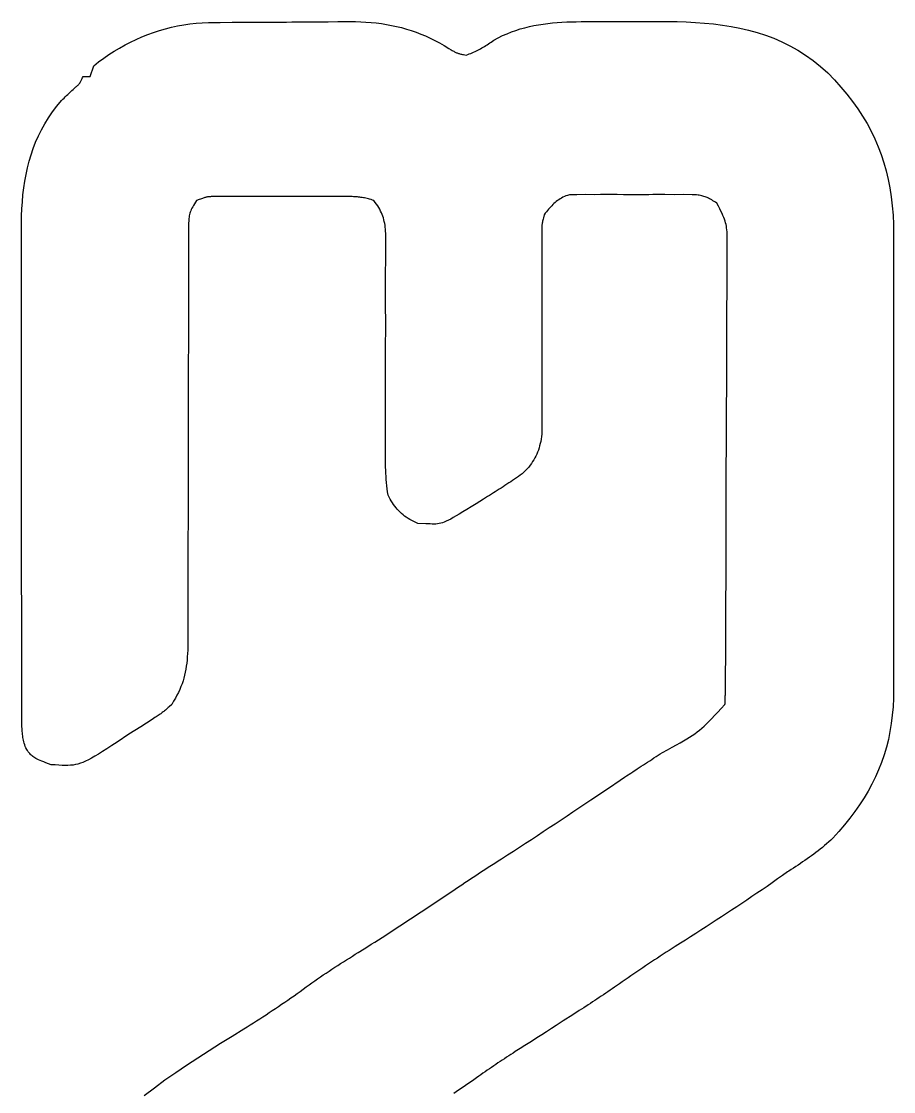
# Model space of a CAD drawing. Header units: metres. Extents: x -185 to 1201, y -340 to 309.
# Drawn here: x 858.38 to 873.13, y 68.03 to 86.13 of the extents above; entities that cross this region are included whole.
import ezdxf

# ---------------------------------------------------------------- set-up
doc = ezdxf.new("R2010")
doc.units = ezdxf.units.M

msp = doc.modelspace()

# ---------------------------------------------------------------- linework, layer by layer
for p, q in [((860.611, 85.9443), (860.711, 85.9773)), ((860.711, 85.9773), (860.812, 86.0068)), ((860.812, 86.0068), (860.914, 86.0329)), ((860.914, 86.0329), (861.017, 86.0553)), ((861.017, 86.0553), (861.121, 86.0741)), ((861.121, 86.0741), (861.225, 86.0891)), ((861.225, 86.0891), (861.33, 86.1002)), ((861.33, 86.1002), (861.436, 86.1074)), ((861.436, 86.1074), (861.543, 86.1106)), ((861.543, 86.1106), (861.735, 86.1129)), ((861.735, 86.1129), (861.942, 86.1143)), ((861.942, 86.1143), (862.157, 86.1158)), ((862.157, 86.1158), (862.405, 86.117)), ((862.405, 86.117), (862.585, 86.1176)), ((862.585, 86.1176), (862.654, 86.1179)), ((862.654, 86.1179), (862.768, 86.1186)), ((862.768, 86.1186), (862.86, 86.1193)), ((862.86, 86.1193), (862.951, 86.1202)), ((862.951, 86.1202), (863.043, 86.1211)), ((863.043, 86.1211), (863.066, 86.1214)), ((863.066, 86.1214), (863.166, 86.1225)), ((863.166, 86.1225), (863.232, 86.123)), ((863.232, 86.123), (863.332, 86.1238)), ((863.332, 86.1238), (863.432, 86.1244)), ((863.432, 86.1244), (863.564, 86.125)), ((863.564, 86.125), (863.731, 86.1255)), ((863.731, 86.1255), (863.934, 86.1287)), ((863.934, 86.1287), (864.025, 86.1275)), ((864.025, 86.1275), (864.115, 86.1245)), ((864.115, 86.1245), (864.204, 86.1195)), ((864.204, 86.1195), (864.292, 86.1124)), ((864.292, 86.1124), (864.379, 86.1033)), ((864.379, 86.1033), (864.466, 86.0921)), ((864.466, 86.0921), (864.552, 86.0786)), ((864.552, 86.0786), (864.637, 86.0628)), ((864.637, 86.0628), (864.721, 86.0447)), ((864.721, 86.0447), (864.805, 86.0242)), ((864.805, 86.0242), (864.888, 86.0013)), ((864.888, 86.0013), (864.97, 85.9757)), ((864.97, 85.9757), (865.052, 85.9476)), ((866.665, 85.9515), (866.74, 85.9783)), ((866.74, 85.9783), (866.816, 86.0024)), ((866.816, 86.0024), (866.892, 86.0237)), ((866.892, 86.0237), (866.969, 86.0426)), ((866.969, 86.0426), (867.046, 86.0591)), ((867.046, 86.0591), (867.124, 86.0734)), ((867.124, 86.0734), (867.202, 86.0856)), ((867.202, 86.0856), (867.281, 86.0958)), ((867.281, 86.0958), (867.36, 86.1043)), ((867.36, 86.1043), (867.44, 86.1111)), ((867.44, 86.1111), (867.519, 86.1165)), ((867.519, 86.1165), (867.6, 86.1205)), ((867.6, 86.1205), (867.68, 86.1233)), ((867.68, 86.1233), (867.761, 86.1251)), ((867.761, 86.1251), (867.843, 86.1259)), ((867.843, 86.1259), (867.925, 86.126)), ((867.925, 86.126), (868.122, 86.127)), ((868.122, 86.127), (868.225, 86.1272)), ((868.225, 86.1272), (868.327, 86.1272)), ((868.327, 86.1272), (868.45, 86.127)), ((868.45, 86.127), (868.532, 86.1268)), ((868.532, 86.1268), (868.564, 86.1267)), ((868.564, 86.1267), (868.626, 86.1267)), ((868.626, 86.1267), (868.688, 86.1268)), ((868.688, 86.1268), (868.781, 86.1271)), ((868.781, 86.1271), (868.874, 86.1276)), ((868.874, 86.1276), (868.999, 86.1285)), ((868.999, 86.1285), (869.154, 86.1299)), ((869.154, 86.1299), (869.312, 86.1295)), ((869.312, 86.1295), (869.468, 86.1269)), ((869.468, 86.1269), (869.624, 86.1219)), ((869.624, 86.1219), (869.779, 86.1139)), ((869.779, 86.1139), (869.932, 86.1026)), ((869.932, 86.1026), (870.084, 86.0876)), ((870.084, 86.0876), (870.235, 86.0684)), ((870.235, 86.0684), (870.385, 86.0448)), ((870.385, 86.0448), (870.532, 86.0161)), ((870.532, 86.0161), (870.678, 85.9821)), ((870.678, 85.9821), (870.822, 85.9424)), ((860.222, 85.7798), (860.317, 85.8257)), ((860.317, 85.8257), (860.414, 85.8684)), ((860.414, 85.8684), (860.512, 85.908)), ((860.512, 85.908), (860.611, 85.9443)), ((865.052, 85.9476), (865.133, 85.9168)), ((865.133, 85.9168), (865.213, 85.8833)), ((865.213, 85.8833), (865.293, 85.847)), ((865.293, 85.847), (865.372, 85.8078)), ((865.372, 85.8078), (865.45, 85.7657)), ((866.324, 85.7811), (866.347, 85.7969)), ((866.347, 85.7969), (866.37, 85.8131)), ((866.37, 85.8131), (866.443, 85.8527)), ((866.443, 85.8527), (866.517, 85.8888)), ((866.517, 85.8888), (866.591, 85.9217)), ((866.591, 85.9217), (866.665, 85.9515)), ((870.822, 85.9424), (870.964, 85.8966)), ((870.964, 85.8966), (871.105, 85.8442)), ((871.105, 85.8442), (871.242, 85.7848)), ((871.242, 85.7848), (871.378, 85.7181)), ((859.856, 85.5674), (859.945, 85.6247)), ((859.945, 85.6247), (860.036, 85.6793)), ((860.036, 85.6793), (860.128, 85.731)), ((860.128, 85.731), (860.222, 85.7798)), ((865.45, 85.7657), (865.528, 85.7206)), ((865.528, 85.7206), (865.606, 85.6725)), ((865.606, 85.6725), (865.644, 85.65)), ((865.644, 85.65), (865.66, 85.6404)), ((865.66, 85.6404), (865.676, 85.6318)), ((865.676, 85.6318), (865.689, 85.6241)), ((865.689, 85.6241), (865.702, 85.6172)), ((865.702, 85.6172), (865.714, 85.6111)), ((865.714, 85.6111), (865.726, 85.6056)), ((865.726, 85.6056), (865.737, 85.6007)), ((866.002, 85.5994), (866.026, 85.6101)), ((866.026, 85.6101), (866.05, 85.6211)), ((866.05, 85.6211), (866.074, 85.6324)), ((866.074, 85.6324), (866.098, 85.6441)), ((866.098, 85.6441), (866.121, 85.6561)), ((866.121, 85.6561), (866.144, 85.6685)), ((866.144, 85.6685), (866.166, 85.6813)), ((866.166, 85.6813), (866.189, 85.6944)), ((866.189, 85.6944), (866.212, 85.7079)), ((866.212, 85.7079), (866.234, 85.7217)), ((866.234, 85.7217), (866.257, 85.736)), ((866.257, 85.736), (866.279, 85.7506)), ((866.279, 85.7506), (866.302, 85.7656)), ((866.302, 85.7656), (866.324, 85.7811)), ((871.378, 85.7181), (871.511, 85.6436)), ((871.511, 85.6436), (871.642, 85.5609)), ((859.598, 85.38), (859.682, 85.445)), ((859.682, 85.445), (859.768, 85.5075)), ((859.768, 85.5075), (859.856, 85.5674)), ((865.737, 85.6007), (865.748, 85.5963)), ((865.748, 85.5963), (865.759, 85.5922)), ((865.759, 85.5922), (865.77, 85.5885)), ((865.77, 85.5885), (865.782, 85.585)), ((865.782, 85.585), (865.795, 85.5817)), ((865.795, 85.5817), (865.808, 85.5784)), ((865.808, 85.5784), (865.823, 85.5751)), ((865.823, 85.5751), (865.839, 85.5717)), ((865.839, 85.5717), (865.857, 85.5681)), ((865.857, 85.5681), (865.877, 85.5642)), ((865.877, 85.5642), (865.898, 85.56)), ((865.898, 85.56), (865.925, 85.5694)), ((865.925, 85.5694), (865.951, 85.5791)), ((865.951, 85.5791), (865.977, 85.5891)), ((865.977, 85.5891), (866.002, 85.5994)), ((871.642, 85.5609), (871.77, 85.4697)), ((871.77, 85.4697), (871.896, 85.3696)), ((859.538, 85.2), (859.598, 85.38)), ((871.896, 85.3696), (872.018, 85.26)), ((872.018, 85.26), (872.132, 85.1396)), ((859.335, 85.0543), (859.343, 85.0616)), ((859.343, 85.0616), (859.349, 85.0688)), ((859.349, 85.0688), (859.355, 85.076)), ((859.355, 85.076), (859.361, 85.0834)), ((859.361, 85.0834), (859.366, 85.0911)), ((859.366, 85.0911), (859.371, 85.0993)), ((859.371, 85.0993), (859.376, 85.1081)), ((859.376, 85.1081), (859.381, 85.1177)), ((859.381, 85.1177), (859.386, 85.1282)), ((859.386, 85.1282), (859.392, 85.1398)), ((859.392, 85.1398), (859.398, 85.1526)), ((859.398, 85.1526), (859.404, 85.1668)), ((859.404, 85.1668), (859.411, 85.1826)), ((859.411, 85.1826), (859.418, 85.2)), ((859.418, 85.2), (859.538, 85.2)), ((872.132, 85.1396), (872.24, 85.0188)), ((859.14, 84.8755), (859.162, 84.8965)), ((859.162, 84.8965), (859.184, 84.9173)), ((859.184, 84.9173), (859.206, 84.938)), ((859.206, 84.938), (859.228, 84.9587)), ((859.228, 84.9587), (859.251, 84.9792)), ((859.251, 84.9792), (859.273, 84.9996)), ((859.273, 84.9996), (859.286, 85.0108)), ((859.286, 85.0108), (859.298, 85.021)), ((859.298, 85.021), (859.309, 85.0302)), ((859.309, 85.0302), (859.319, 85.0388)), ((859.319, 85.0388), (859.327, 85.0468)), ((859.327, 85.0468), (859.335, 85.0543)), ((872.24, 85.0188), (872.341, 84.8974)), ((872.341, 84.8974), (872.435, 84.7751)), ((858.973, 84.6955), (859.053, 84.7908)), ((859.053, 84.7908), (859.074, 84.8121)), ((859.074, 84.8121), (859.096, 84.8333)), ((859.096, 84.8333), (859.118, 84.8545)), ((859.118, 84.8545), (859.14, 84.8755)), ((872.435, 84.7751), (872.524, 84.6517)), ((858.832, 84.4996), (858.9, 84.5984)), ((858.9, 84.5984), (858.973, 84.6955)), ((872.524, 84.6517), (872.605, 84.5271)), ((872.605, 84.5271), (872.681, 84.4009)), ((858.714, 84.297), (858.77, 84.3991)), ((858.77, 84.3991), (858.832, 84.4996)), ((872.681, 84.4009), (872.75, 84.2731)), ((858.616, 84.0882), (858.662, 84.1934)), ((858.662, 84.1934), (858.714, 84.297)), ((872.75, 84.2731), (872.813, 84.1434)), ((858.538, 83.8734), (858.575, 83.9815)), ((858.575, 83.9815), (858.616, 84.0882)), ((872.813, 84.1434), (872.87, 84.0115)), ((872.87, 84.0115), (872.921, 83.8773)), ((858.506, 83.7639), (858.538, 83.8734)), ((872.921, 83.8773), (872.967, 83.7406)), ((858.453, 83.5409), (858.477, 83.6531)), ((858.477, 83.6531), (858.506, 83.7639)), ((872.967, 83.7406), (873.006, 83.6012)), ((858.432, 83.4275), (858.453, 83.5409)), ((873.006, 83.6012), (873.04, 83.4588)), ((873.04, 83.4588), (873.069, 83.3133)), ((858.402, 83.1972), (858.415, 83.313)), ((858.415, 83.313), (858.432, 83.4275)), ((873.069, 83.3133), (873.092, 83.1643)), ((858.383, 82.9624), (858.391, 83.0804)), ((858.391, 83.0804), (858.402, 83.1972)), ((861.319, 83.0709), (861.302, 83.0437)), ((861.338, 83.1), (861.319, 83.0709)), ((861.384, 83.1174), (861.338, 83.1)), ((861.403, 83.1248), (861.384, 83.1174)), ((861.421, 83.1314), (861.403, 83.1248)), ((861.437, 83.1373), (861.421, 83.1314)), ((861.452, 83.1424), (861.437, 83.1373)), ((861.465, 83.1468), (861.452, 83.1424)), ((861.478, 83.1507), (861.465, 83.1468)), ((861.49, 83.154), (861.478, 83.1507)), ((861.501, 83.1567), (861.49, 83.154)), ((861.513, 83.159), (861.501, 83.1567)), ((861.524, 83.1609), (861.513, 83.159)), ((861.535, 83.1625), (861.524, 83.1609)), ((861.547, 83.1637), (861.535, 83.1625)), ((861.559, 83.1647), (861.547, 83.1637)), ((861.573, 83.1655), (861.559, 83.1647)), ((861.587, 83.1661), (861.573, 83.1655)), ((861.603, 83.1667), (861.587, 83.1661)), ((861.62, 83.1671), (861.603, 83.1667)), ((861.639, 83.1676), (861.62, 83.1671)), ((861.778, 83.1678), (861.639, 83.1676)), ((861.936, 83.1683), (861.778, 83.1678)), ((862.107, 83.168), (861.936, 83.1683)), ((862.464, 83.1682), (862.107, 83.168)), ((862.773, 83.1677), (862.464, 83.1682)), ((862.942, 83.1677), (862.773, 83.1677)), ((863.21, 83.1681), (862.942, 83.1677)), ((863.302, 83.1681), (863.21, 83.1681)), ((863.394, 83.1681), (863.302, 83.1681)), ((863.569, 83.168), (863.394, 83.1681)), ((863.74, 83.1683), (863.569, 83.168)), ((863.898, 83.1678), (863.74, 83.1683)), ((863.924, 83.1676), (863.898, 83.1678)), ((863.948, 83.1673), (863.924, 83.1676)), ((863.971, 83.1668), (863.948, 83.1673)), ((863.994, 83.166), (863.971, 83.1668)), ((864.016, 83.1649), (863.994, 83.166)), ((864.038, 83.1636), (864.016, 83.1649)), ((864.059, 83.1619), (864.038, 83.1636)), ((864.08, 83.1599), (864.059, 83.1619)), ((864.1, 83.1575), (864.08, 83.1599)), ((864.12, 83.1547), (864.1, 83.1575)), ((864.141, 83.1515), (864.12, 83.1547)), ((864.161, 83.1479), (864.141, 83.1515)), ((864.181, 83.1438), (864.161, 83.1479)), ((864.202, 83.1392), (864.181, 83.1438)), ((864.223, 83.134), (864.202, 83.1392)), ((864.245, 83.1284), (864.223, 83.134)), ((864.267, 83.1222), (864.245, 83.1284)), ((864.29, 83.1154), (864.267, 83.1222)), ((864.314, 83.108), (864.29, 83.1154)), ((864.338, 83.1), (864.314, 83.108)), ((864.362, 83.0697), (864.338, 83.1)), ((864.383, 83.0398), (864.362, 83.0697)), ((867.424, 83.0844), (867.404, 83.0679)), ((867.445, 83.1001), (867.424, 83.0844)), ((867.466, 83.1151), (867.445, 83.1001)), ((867.488, 83.1293), (867.466, 83.1151)), ((867.511, 83.1427), (867.488, 83.1293)), ((867.535, 83.1553), (867.511, 83.1427)), ((867.561, 83.1672), (867.535, 83.1553)), ((867.588, 83.1782), (867.561, 83.1672)), ((867.616, 83.1886), (867.588, 83.1782)), ((867.646, 83.1981), (867.616, 83.1886)), ((867.773, 83.1988), (867.646, 83.1981)), ((867.92, 83.2017), (867.773, 83.1988)), ((868.075, 83.1998), (867.92, 83.2017)), ((868.174, 83.2003), (868.075, 83.1998)), ((868.273, 83.2007), (868.174, 83.2003)), ((868.355, 83.2009), (868.273, 83.2007)), ((868.404, 83.201), (868.355, 83.2009)), ((868.456, 83.2004), (868.404, 83.201)), ((868.559, 83.1994), (868.456, 83.2004)), ((868.637, 83.1989), (868.559, 83.1994)), ((868.688, 83.1986), (868.637, 83.1989)), ((868.74, 83.1985), (868.688, 83.1986)), ((868.766, 83.1984), (868.74, 83.1985)), ((868.818, 83.1985), (868.766, 83.1984)), ((868.869, 83.1987), (868.818, 83.1985)), ((868.895, 83.1989), (868.869, 83.1987)), ((868.921, 83.1991), (868.895, 83.1989)), ((868.989, 83.1998), (868.921, 83.1991)), ((869.056, 83.2003), (868.989, 83.1998)), ((869.124, 83.2006), (869.056, 83.2003)), ((869.192, 83.2007), (869.124, 83.2006)), ((869.259, 83.2007), (869.192, 83.2007)), ((869.421, 83.1998), (869.259, 83.2007)), ((869.577, 83.2017), (869.421, 83.1998)), ((869.723, 83.1988), (869.577, 83.2017)), ((869.75, 83.1983), (869.723, 83.1988)), ((869.775, 83.1973), (869.75, 83.1983)), ((869.799, 83.1956), (869.775, 83.1973)), ((869.822, 83.1933), (869.799, 83.1956)), ((869.844, 83.1903), (869.822, 83.1933)), ((869.865, 83.1866), (869.844, 83.1903)), ((869.885, 83.1823), (869.865, 83.1866)), ((869.904, 83.1772), (869.885, 83.1823)), ((869.923, 83.1715), (869.904, 83.1772)), ((869.942, 83.165), (869.923, 83.1715)), ((869.96, 83.1578), (869.942, 83.165)), ((869.979, 83.1498), (869.96, 83.1578)), ((869.997, 83.1411), (869.979, 83.1498)), ((870.016, 83.1315), (869.997, 83.1411)), ((870.035, 83.1212), (870.016, 83.1315)), ((870.055, 83.1101), (870.035, 83.1212)), ((870.075, 83.0981), (870.055, 83.1101)), ((870.097, 83.0853), (870.075, 83.0981)), ((870.119, 83.0716), (870.097, 83.0853)), ((870.142, 83.0571), (870.119, 83.0716)), ((873.092, 83.1643), (873.109, 83.0118)), ((858.378, 82.8435), (858.383, 82.9624)), ((861.233, 82.9059), (861.226, 82.885)), ((861.241, 82.9269), (861.233, 82.9059)), ((861.25, 82.9485), (861.241, 82.9269)), ((861.261, 82.9707), (861.25, 82.9485)), ((861.273, 82.9938), (861.261, 82.9707)), ((861.287, 83.0181), (861.273, 82.9938)), ((861.302, 83.0437), (861.287, 83.0181)), ((864.403, 83.0103), (864.383, 83.0398)), ((864.422, 82.9811), (864.403, 83.0103)), ((864.438, 82.952), (864.422, 82.9811)), ((864.453, 82.923), (864.438, 82.952)), ((864.467, 82.894), (864.453, 82.923)), ((864.479, 82.8649), (864.467, 82.894)), ((867.256, 82.9078), (867.238, 82.8843)), ((867.275, 82.9305), (867.256, 82.9078)), ((867.293, 82.9525), (867.275, 82.9305)), ((867.311, 82.9737), (867.293, 82.9525)), ((867.33, 82.9941), (867.311, 82.9737)), ((867.348, 83.0137), (867.33, 82.9941)), ((867.366, 83.0325), (867.348, 83.0137)), ((867.385, 83.0506), (867.366, 83.0325)), ((867.404, 83.0679), (867.385, 83.0506)), ((870.167, 83.0066), (870.142, 83.0571)), ((870.19, 82.9608), (870.167, 83.0066)), ((870.21, 82.9192), (870.19, 82.9608)), ((870.228, 82.8812), (870.21, 82.9192)), ((873.109, 83.0118), (873.121, 82.8556)), ((858.375, 82.6028), (858.376, 82.7236)), ((858.376, 82.7236), (858.378, 82.8435)), ((861.205, 82.7512), (861.204, 82.7253)), ((861.204, 82.7253), (861.204, 82.6978)), ((861.207, 82.7757), (861.205, 82.7512)), ((861.209, 82.7989), (861.207, 82.7757)), ((861.212, 82.8213), (861.209, 82.7989)), ((861.216, 82.8429), (861.212, 82.8213)), ((861.221, 82.8641), (861.216, 82.8429)), ((861.226, 82.885), (861.221, 82.8641)), ((864.49, 82.8355), (864.479, 82.8649)), ((864.5, 82.8059), (864.49, 82.8355)), ((864.508, 82.7758), (864.5, 82.8059)), ((864.515, 82.7452), (864.508, 82.7758)), ((864.522, 82.714), (864.515, 82.7452)), ((864.527, 82.6821), (864.522, 82.714)), ((867.187, 82.7177), (867.184, 82.7026)), ((867.189, 82.7335), (867.187, 82.7177)), ((867.193, 82.7503), (867.189, 82.7335)), ((867.197, 82.7685), (867.193, 82.7503)), ((867.201, 82.7882), (867.197, 82.7685)), ((867.206, 82.8099), (867.201, 82.7882)), ((867.218, 82.86), (867.206, 82.8099)), ((867.238, 82.8843), (867.218, 82.86)), ((870.244, 82.8462), (870.228, 82.8812)), ((870.257, 82.8137), (870.244, 82.8462)), ((870.269, 82.7831), (870.257, 82.8137)), ((870.28, 82.7538), (870.269, 82.7831)), ((870.288, 82.7253), (870.28, 82.7538)), ((870.296, 82.6969), (870.288, 82.7253)), ((873.121, 82.8556), (873.128, 82.6953)), ((858.375, 82.5491), (858.375, 82.6028)), ((858.376, 82.5088), (858.375, 82.5491)), ((861.203, 82.6032), (861.202, 82.4041)), ((861.204, 82.6978), (861.203, 82.6684)), ((861.203, 82.6684), (861.203, 82.637)), ((861.203, 82.637), (861.203, 82.6032)), ((864.531, 82.6494), (864.527, 82.6821)), ((864.534, 82.6158), (864.531, 82.6494)), ((864.537, 82.5812), (864.534, 82.6158)), ((864.539, 82.5454), (864.537, 82.5812)), ((864.54, 82.5085), (864.539, 82.5454)), ((867.179, 82.6439), (867.178, 82.6282)), ((867.178, 82.6282), (867.178, 82.6114)), ((867.178, 82.6114), (867.178, 82.5934)), ((867.178, 82.5934), (867.178, 82.5738)), ((867.178, 82.5738), (867.179, 82.5523)), ((867.181, 82.6735), (867.179, 82.6589)), ((867.179, 82.6589), (867.179, 82.6439)), ((867.179, 82.5523), (867.18, 82.5286)), ((867.18, 82.5286), (867.181, 82.4736)), ((867.182, 82.688), (867.181, 82.6735)), ((867.184, 82.7026), (867.182, 82.688)), ((870.302, 82.6682), (870.296, 82.6969)), ((870.306, 82.6385), (870.302, 82.6682)), ((870.31, 82.6073), (870.306, 82.6385)), ((870.313, 82.574), (870.31, 82.6073)), ((870.314, 82.5381), (870.313, 82.574)), ((870.316, 82.4989), (870.314, 82.5381)), ((873.128, 82.6953), (873.129, 82.5308)), ((873.129, 82.5308), (873.13, 82.3931)), ((858.376, 82.4282), (858.376, 82.5088)), ((858.376, 82.3342), (858.376, 82.4282)), ((861.202, 82.4041), (861.203, 82.1857)), ((864.538, 82.343), (864.54, 82.4703)), ((864.54, 82.4703), (864.54, 82.5085)), ((867.181, 82.4736), (867.18, 82.2406)), ((870.316, 82.4559), (870.316, 82.4989)), ((870.316, 82.4086), (870.316, 82.4559)), ((870.316, 82.3563), (870.316, 82.4086)), ((870.316, 82.2985), (870.316, 82.3563)), ((873.13, 82.3931), (873.131, 82.2553)), ((858.375, 82.1872), (858.376, 82.2975)), ((858.375, 82.077), (858.375, 82.1872)), ((858.376, 82.2975), (858.376, 82.3342)), ((861.203, 82.1857), (861.202, 81.836)), ((864.538, 82.1891), (864.538, 82.343)), ((864.538, 82.0632), (864.538, 82.1891)), ((867.18, 82.2406), (867.182, 81.9902)), ((870.314, 82.0878), (870.315, 82.1756)), ((870.315, 82.1756), (870.316, 82.2985)), ((873.131, 82.2553), (873.131, 82.181)), ((873.131, 82.181), (873.131, 82.0696)), ((858.375, 81.9668), (858.375, 82.077)), ((864.537, 81.9038), (864.538, 82.0632)), ((867.182, 81.9902), (867.182, 81.9385)), ((870.313, 82.0175), (870.314, 82.0878)), ((870.313, 81.9648), (870.313, 82.0175)), ((873.131, 82.0696), (873.131, 81.9582)), ((858.375, 81.8933), (858.375, 81.9668)), ((858.375, 81.7831), (858.375, 81.8933)), ((861.202, 81.836), (861.202, 81.742)), ((864.537, 81.7899), (864.537, 81.9038)), ((867.182, 81.9385), (867.181, 81.8222)), ((867.181, 81.8222), (867.181, 81.7318)), ((870.313, 81.9473), (870.313, 81.9648)), ((870.313, 81.8499), (870.313, 81.9473)), ((870.314, 81.7526), (870.313, 81.8499)), ((873.131, 81.9582), (873.131, 81.8097)), ((873.131, 81.8097), (873.131, 81.6983)), ((858.375, 81.6361), (858.375, 81.7831)), ((858.376, 81.4433), (858.375, 81.6361)), ((861.202, 81.742), (861.202, 81.5916)), ((864.536, 81.7216), (864.537, 81.7899)), ((864.536, 81.676), (864.536, 81.7216)), ((864.536, 81.6077), (864.536, 81.676)), ((867.181, 81.7318), (867.18, 81.6978)), ((867.18, 81.6978), (867.18, 81.5959)), ((870.313, 81.6553), (870.314, 81.7526)), ((870.313, 81.558), (870.313, 81.6553)), ((873.131, 81.6983), (873.13, 81.4736)), ((858.376, 81.2872), (858.376, 81.4433)), ((861.202, 81.5916), (861.202, 81.3815)), ((864.537, 81.4116), (864.536, 81.6077)), ((867.18, 81.5959), (867.18, 81.494)), ((867.18, 81.494), (867.18, 81.3921)), ((870.312, 81.3634), (870.313, 81.4607)), ((870.313, 81.4607), (870.313, 81.558)), ((873.13, 81.4736), (873.13, 81.3565)), ((858.376, 81.1702), (858.376, 81.2872)), ((861.202, 81.3815), (861.202, 81.2246)), ((864.537, 81.281), (864.537, 81.4116)), ((864.538, 81.0849), (864.537, 81.281)), ((867.18, 81.3921), (867.18, 81.2902)), ((867.18, 81.2902), (867.18, 81.1884)), ((870.311, 81.1951), (870.312, 81.3634)), ((873.13, 81.3565), (873.13, 81.1614)), ((858.376, 81.0141), (858.376, 81.1702)), ((861.202, 81.2246), (861.201, 81.0285)), ((864.538, 80.9542), (864.538, 81.0849)), ((867.18, 81.1884), (867.18, 80.9982)), ((870.31, 81.0917), (870.311, 81.1951)), ((870.31, 80.9538), (870.31, 81.0917)), ((873.13, 81.1614), (873.131, 80.7321)), ((858.376, 80.6882), (858.376, 81.0141)), ((861.201, 81.0285), (861.201, 80.8716)), ((864.538, 80.8236), (864.538, 80.9542)), ((867.18, 80.9982), (867.181, 80.8352)), ((870.309, 80.8159), (870.31, 80.9538)), ((861.201, 80.8716), (861.2, 80.6755)), ((864.537, 80.7582), (864.538, 80.8236)), ((864.537, 80.6275), (864.537, 80.7582)), ((867.181, 80.8352), (867.181, 80.7265)), ((867.181, 80.7265), (867.181, 80.6179)), ((870.309, 80.678), (870.309, 80.8159)), ((873.131, 80.7321), (873.131, 80.6666)), ((858.376, 80.3613), (858.376, 80.6882)), ((861.2, 80.6755), (861.199, 80.3408)), ((864.537, 80.4968), (864.537, 80.6275)), ((867.181, 80.6179), (867.181, 80.5092)), ((870.308, 80.3205), (870.309, 80.5513)), ((870.309, 80.5513), (870.309, 80.678)), ((873.131, 80.6666), (873.131, 80.47)), ((858.377, 80.0343), (858.376, 80.3613)), ((864.535, 80.0969), (864.536, 80.3662)), ((864.536, 80.3662), (864.537, 80.4968)), ((867.181, 80.5092), (867.18, 80.3463)), ((873.131, 80.47), (873.131, 80.208)), ((861.199, 80.3408), (861.198, 80.1177)), ((867.18, 80.2376), (867.179, 80.0746)), ((867.18, 80.3463), (867.18, 80.2376)), ((870.308, 80.1474), (870.308, 80.3205)), ((873.131, 80.208), (873.131, 79.9459)), ((858.377, 79.8382), (858.377, 80.0343)), ((861.198, 80.1177), (861.198, 79.8946)), ((864.535, 80.0153), (864.535, 80.0969)), ((864.535, 79.8929), (864.535, 80.0153)), ((867.179, 80.0746), (867.179, 79.966)), ((870.307, 79.9743), (870.308, 80.1474)), ((858.378, 79.5112), (858.377, 79.8382)), ((861.198, 79.8946), (861.197, 79.56)), ((864.534, 79.7706), (864.535, 79.8929)), ((867.179, 79.966), (867.179, 79.9092)), ((867.179, 79.9092), (867.179, 79.8336)), ((867.179, 79.8336), (867.179, 79.739)), ((870.306, 79.6857), (870.307, 79.8589)), ((870.307, 79.8589), (870.307, 79.9743)), ((873.131, 79.9459), (873.13, 79.6839)), ((864.535, 79.6482), (864.534, 79.7706)), ((864.535, 79.5258), (864.535, 79.6482)), ((867.179, 79.739), (867.18, 79.5877)), ((870.305, 79.5126), (870.306, 79.6857)), ((873.13, 79.6839), (873.129, 79.3463)), ((858.378, 79.1309), (858.378, 79.5112)), ((861.197, 79.56), (861.196, 79.3369)), ((864.535, 79.485), (864.535, 79.5258)), ((864.536, 79.2985), (864.535, 79.485)), ((867.18, 79.5877), (867.179, 79.3541)), ((870.304, 79.2907), (870.305, 79.5126)), ((861.196, 79.3369), (861.196, 79.0022)), ((864.536, 79.1742), (864.536, 79.2985)), ((867.179, 79.3541), (867.18, 79.1493)), ((870.303, 79.0444), (870.304, 79.2907)), ((873.129, 79.3463), (873.129, 79.1197)), ((858.379, 78.7505), (858.378, 79.1309)), ((864.535, 79.068), (864.536, 79.1742)), ((867.175, 79.1079), (867.168, 79.0676)), ((867.18, 79.1493), (867.175, 79.1079)), ((873.129, 79.1197), (873.129, 78.8931)), ((861.196, 79.0022), (861.195, 78.6676)), ((864.534, 79.0151), (864.535, 79.068)), ((864.534, 78.9622), (864.534, 79.0151)), ((864.534, 78.9093), (864.534, 78.9622)), ((864.534, 78.8566), (864.534, 78.9093)), ((867.133, 78.917), (867.121, 78.8817)), ((867.143, 78.9532), (867.133, 78.917)), ((867.153, 78.9904), (867.143, 78.9532)), ((867.161, 79.0285), (867.153, 78.9904)), ((867.168, 79.0676), (867.161, 79.0285)), ((870.302, 78.8802), (870.303, 79.0444)), ((858.379, 78.5984), (858.379, 78.7505)), ((864.534, 78.8038), (864.534, 78.8566)), ((864.534, 78.7511), (864.534, 78.8038)), ((864.535, 78.6985), (864.534, 78.7511)), ((867.062, 78.748), (867.044, 78.7162)), ((867.078, 78.7804), (867.062, 78.748)), ((867.094, 78.8134), (867.078, 78.7804)), ((867.108, 78.8472), (867.094, 78.8134)), ((867.121, 78.8817), (867.108, 78.8472)), ((870.301, 78.634), (870.302, 78.8802)), ((873.129, 78.8931), (873.129, 78.6664)), ((858.379, 78.2941), (858.379, 78.5984)), ((861.195, 78.6676), (861.195, 78.4445)), ((864.536, 78.6459), (864.535, 78.6985)), ((864.537, 78.5933), (864.536, 78.6459)), ((864.539, 78.5407), (864.537, 78.5933)), ((866.932, 78.5643), (866.905, 78.5349)), ((866.957, 78.5939), (866.932, 78.5643)), ((866.981, 78.6239), (866.957, 78.5939)), ((867.003, 78.6542), (866.981, 78.6239)), ((867.024, 78.685), (867.003, 78.6542)), ((867.044, 78.7162), (867.024, 78.685)), ((870.3, 78.4698), (870.301, 78.634)), ((873.129, 78.6664), (873.129, 78.4398)), ((861.195, 78.4445), (861.195, 78.1981)), ((864.542, 78.4882), (864.539, 78.5407)), ((864.545, 78.4356), (864.542, 78.4882)), ((864.549, 78.3831), (864.545, 78.4356)), ((864.553, 78.3305), (864.549, 78.3831)), ((866.686, 78.3673), (866.654, 78.3457)), ((866.718, 78.389), (866.686, 78.3673)), ((866.751, 78.4107), (866.718, 78.389)), ((866.783, 78.4326), (866.751, 78.4107)), ((866.815, 78.4546), (866.783, 78.4326)), ((866.847, 78.4767), (866.815, 78.4546)), ((866.877, 78.5057), (866.847, 78.4767)), ((866.905, 78.5349), (866.877, 78.5057)), ((870.3, 78.2235), (870.3, 78.4698)), ((873.129, 78.4398), (873.129, 78.1377)), ((858.379, 78.0659), (858.379, 78.2941)), ((861.195, 78.1981), (861.195, 77.9517)), ((864.558, 78.2779), (864.553, 78.3305)), ((864.564, 78.2253), (864.558, 78.2779)), ((864.571, 78.1727), (864.564, 78.2253)), ((866.425, 78.1973), (866.393, 78.1765)), ((866.458, 78.2183), (866.425, 78.1973)), ((866.491, 78.2393), (866.458, 78.2183)), ((866.524, 78.2604), (866.491, 78.2393)), ((866.556, 78.2816), (866.524, 78.2604)), ((866.589, 78.3029), (866.556, 78.2816)), ((866.621, 78.3243), (866.589, 78.3029)), ((866.654, 78.3457), (866.621, 78.3243)), ((870.299, 77.9772), (870.3, 78.2235)), ((858.379, 77.6943), (858.379, 78.0659)), ((864.578, 78.12), (864.571, 78.1727)), ((864.596, 78.0854), (864.578, 78.12)), ((864.614, 78.0521), (864.596, 78.0854)), ((864.633, 78.0202), (864.614, 78.0521)), ((864.652, 77.9895), (864.633, 78.0202)), ((866.194, 78.0525), (866.066, 77.9721)), ((866.228, 78.073), (866.194, 78.0525)), ((866.261, 78.0936), (866.228, 78.073)), ((866.294, 78.1142), (866.261, 78.0936)), ((866.327, 78.1349), (866.294, 78.1142)), ((866.36, 78.1556), (866.327, 78.1349)), ((866.393, 78.1765), (866.36, 78.1556)), ((873.129, 78.1377), (873.13, 77.7809)), ((861.195, 77.9517), (861.194, 77.8284)), ((861.194, 77.8284), (861.194, 77.6436)), ((864.671, 77.9601), (864.652, 77.9895)), ((864.692, 77.9318), (864.671, 77.9601)), ((864.713, 77.9048), (864.692, 77.9318)), ((864.735, 77.8788), (864.713, 77.9048)), ((864.758, 77.854), (864.735, 77.8788)), ((864.781, 77.8302), (864.758, 77.854)), ((864.806, 77.8074), (864.781, 77.8302)), ((865.844, 77.8349), (865.784, 77.7986)), ((865.91, 77.8757), (865.844, 77.8349)), ((865.984, 77.9214), (865.91, 77.8757)), ((866.066, 77.9721), (865.984, 77.9214)), ((870.298, 77.6985), (870.299, 77.9772)), ((858.379, 77.325), (858.379, 77.6943)), ((861.194, 77.6436), (861.193, 77.3972)), ((864.832, 77.7855), (864.806, 77.8074)), ((864.858, 77.7647), (864.832, 77.7855)), ((864.886, 77.7447), (864.858, 77.7647)), ((864.916, 77.7256), (864.886, 77.7447)), ((864.946, 77.7073), (864.916, 77.7256)), ((864.978, 77.6898), (864.946, 77.7073)), ((865.012, 77.673), (864.978, 77.6898)), ((865.047, 77.657), (865.012, 77.673)), ((865.083, 77.6416), (865.047, 77.657)), ((865.216, 77.6362), (865.083, 77.6416)), ((865.47, 77.6434), (865.442, 77.637)), ((865.499, 77.652), (865.47, 77.6434)), ((865.53, 77.6632), (865.499, 77.652)), ((865.563, 77.6773), (865.53, 77.6632)), ((865.599, 77.6944), (865.563, 77.6773)), ((865.639, 77.7148), (865.599, 77.6944)), ((865.682, 77.7389), (865.639, 77.7148)), ((865.731, 77.7667), (865.682, 77.7389)), ((865.784, 77.7986), (865.731, 77.7667)), ((870.298, 77.3549), (870.298, 77.6985)), ((873.13, 77.7809), (873.13, 77.6508)), ((873.13, 77.6508), (873.131, 77.5206)), ((865.255, 77.6334), (865.216, 77.6362)), ((865.292, 77.6312), (865.255, 77.6334)), ((865.325, 77.6297), (865.292, 77.6312)), ((865.356, 77.6293), (865.325, 77.6297)), ((865.385, 77.6302), (865.356, 77.6293)), ((865.414, 77.6327), (865.385, 77.6302)), ((865.442, 77.637), (865.414, 77.6327)), ((873.131, 77.5206), (873.131, 77.2603)), ((858.379, 77.0295), (858.379, 77.325)), ((861.193, 77.3972), (861.192, 77.1345)), ((870.296, 76.8968), (870.298, 77.3549)), ((861.192, 77.1345), (861.191, 76.9788)), ((873.131, 77.2603), (873.131, 77.1302)), ((873.131, 77.1302), (873.131, 76.9349)), ((858.379, 76.6602), (858.379, 77.0295)), ((861.191, 76.9788), (861.191, 76.823)), ((873.131, 76.9349), (873.131, 76.7397)), ((861.191, 76.823), (861.191, 76.7061)), ((870.294, 76.1124), (870.296, 76.8968)), ((873.131, 76.7397), (873.13, 76.4932)), ((858.38, 76.1996), (858.379, 76.6602)), ((861.191, 76.7061), (861.191, 76.5504)), ((861.191, 76.5504), (861.191, 76.4335)), ((861.191, 76.4335), (861.191, 76.3735)), ((861.191, 76.3735), (861.191, 76.2834)), ((873.13, 76.4932), (873.13, 76.2994)), ((858.38, 76.0119), (858.38, 76.1996)), ((861.191, 76.1934), (861.19, 76.0433)), ((861.191, 76.2834), (861.191, 76.1934)), ((873.13, 76.2994), (873.13, 76.1055)), ((858.38, 75.8867), (858.38, 76.0119)), ((861.19, 76.0433), (861.189, 75.8331)), ((870.293, 75.9123), (870.294, 76.1124)), ((873.13, 76.1055), (873.131, 75.9505)), ((858.38, 75.6996), (858.38, 75.8867)), ((861.189, 75.8331), (861.191, 75.6165)), ((870.292, 75.6723), (870.293, 75.9123)), ((873.131, 75.9505), (873.131, 75.7977)), ((858.38, 75.5124), (858.38, 75.6996)), ((870.29, 75.3489), (870.292, 75.6723)), ((873.131, 75.7977), (873.131, 75.6883)), ((873.131, 75.6883), (873.131, 75.5789)), ((858.38, 75.4001), (858.38, 75.5124)), ((861.188, 75.4965), (861.185, 75.4393)), ((861.19, 75.5555), (861.188, 75.4965)), ((861.191, 75.6165), (861.19, 75.5555)), ((873.131, 75.5789), (873.131, 75.506)), ((873.131, 75.506), (873.131, 75.433)), ((858.381, 75.2129), (858.38, 75.4001)), ((861.178, 75.3295), (861.172, 75.2766)), ((861.182, 75.3836), (861.178, 75.3295)), ((861.185, 75.4393), (861.182, 75.3836)), ((870.289, 75.1171), (870.29, 75.3489)), ((873.131, 75.3237), (873.13, 75.1778)), ((873.131, 75.433), (873.131, 75.3237)), ((858.382, 74.8624), (858.381, 75.2129)), ((861.148, 75.1242), (861.137, 75.0748)), ((861.157, 75.1741), (861.148, 75.1242)), ((861.165, 75.2249), (861.157, 75.1741)), ((861.172, 75.2766), (861.165, 75.2249)), ((870.287, 74.8741), (870.289, 75.1171)), ((873.13, 75.1778), (873.13, 75.1049)), ((861.093, 74.929), (861.075, 74.8805)), ((861.11, 74.9774), (861.093, 74.929)), ((861.124, 75.026), (861.11, 74.9774)), ((861.137, 75.0748), (861.124, 75.026)), ((873.13, 75.1049), (873.13, 75.0516)), ((873.13, 75.0516), (873.13, 74.9851)), ((873.13, 74.9851), (873.13, 74.9318)), ((873.13, 74.9318), (873.13, 74.8919)), ((858.381, 74.601), (858.382, 74.8624)), ((861.032, 74.7829), (861.007, 74.7334)), ((861.055, 74.8319), (861.032, 74.7829)), ((861.075, 74.8805), (861.055, 74.8319)), ((870.285, 74.7596), (870.286, 74.776)), ((870.285, 74.7433), (870.285, 74.7596)), ((870.286, 74.8087), (870.287, 74.8414)), ((870.286, 74.776), (870.286, 74.8087)), ((870.287, 74.8414), (870.287, 74.8741)), ((873.13, 74.8387), (873.128, 74.688)), ((873.13, 74.8919), (873.13, 74.8387)), ((858.383, 74.3624), (858.381, 74.601)), ((860.918, 74.58), (860.876, 74.5415)), ((860.95, 74.6321), (860.918, 74.58)), ((860.98, 74.6832), (860.95, 74.6321)), ((861.007, 74.7334), (860.98, 74.6832)), ((870.214, 74.5108), (870.278, 74.58)), ((870.278, 74.58), (870.279, 74.5963)), ((870.279, 74.5963), (870.28, 74.6126)), ((870.28, 74.6126), (870.281, 74.629)), ((870.281, 74.6453), (870.282, 74.6616)), ((870.281, 74.629), (870.281, 74.6453)), ((870.282, 74.6616), (870.283, 74.6779)), ((870.283, 74.6943), (870.284, 74.7106)), ((870.283, 74.6779), (870.283, 74.6943)), ((870.284, 74.727), (870.285, 74.7433)), ((870.284, 74.7106), (870.284, 74.727)), ((873.128, 74.688), (873.121, 74.5411)), ((860.69, 74.3928), (860.673, 74.3815)), ((860.706, 74.4034), (860.69, 74.3928)), ((860.72, 74.4133), (860.706, 74.4034)), ((860.734, 74.423), (860.72, 74.4133)), ((860.747, 74.4324), (860.734, 74.423)), ((860.759, 74.4419), (860.747, 74.4324)), ((860.772, 74.4516), (860.759, 74.4419)), ((860.784, 74.4617), (860.772, 74.4516)), ((860.797, 74.4724), (860.784, 74.4617)), ((860.811, 74.4839), (860.797, 74.4724)), ((860.825, 74.4963), (860.811, 74.4839)), ((860.84, 74.5099), (860.825, 74.4963)), ((860.857, 74.5249), (860.84, 74.5099)), ((860.876, 74.5415), (860.857, 74.5249)), ((870.053, 74.3409), (870.102, 74.3919)), ((870.102, 74.3919), (870.155, 74.4484)), ((870.155, 74.4484), (870.214, 74.5108)), ((873.109, 74.3976), (873.092, 74.2573)), ((873.121, 74.5411), (873.109, 74.3976)), ((858.383, 74.3341), (858.383, 74.3624)), ((858.383, 74.3063), (858.383, 74.3341)), ((858.383, 74.279), (858.383, 74.3063)), ((858.383, 74.2522), (858.383, 74.279)), ((858.384, 74.2258), (858.383, 74.2522)), ((858.385, 74.1998), (858.384, 74.2258)), ((860.586, 74.3252), (860.394, 74.1995)), ((860.634, 74.356), (860.586, 74.3252)), ((860.654, 74.3694), (860.634, 74.356)), ((860.673, 74.3815), (860.654, 74.3694)), ((869.886, 74.179), (869.925, 74.2144)), ((869.925, 74.2144), (869.965, 74.2528)), ((869.965, 74.2528), (870.008, 74.2948)), ((870.008, 74.2948), (870.053, 74.3409)), ((873.092, 74.2573), (873.069, 74.1202)), ((858.386, 74.174), (858.385, 74.1998)), ((858.387, 74.1485), (858.386, 74.174)), ((858.389, 74.1232), (858.387, 74.1485)), ((858.391, 74.0981), (858.389, 74.1232)), ((858.394, 74.073), (858.391, 74.0981)), ((858.397, 74.0479), (858.394, 74.073)), ((858.401, 74.0229), (858.397, 74.0479)), ((858.406, 73.9978), (858.401, 74.0229)), ((860.194, 74.0737), (859.994, 73.9431)), ((860.394, 74.1995), (860.194, 74.0737)), ((869.631, 73.9954), (869.68, 74.0257)), ((869.68, 74.0257), (869.725, 74.0552)), ((869.725, 74.0552), (869.767, 74.0848)), ((869.767, 74.0848), (869.807, 74.1148)), ((869.807, 74.1148), (869.847, 74.1461)), ((869.847, 74.1461), (869.886, 74.179)), ((873.069, 74.1202), (873.042, 73.986)), ((858.411, 73.9725), (858.406, 73.9978)), ((858.417, 73.9471), (858.411, 73.9725)), ((858.423, 73.9215), (858.417, 73.9471)), ((858.431, 73.8956), (858.423, 73.9215)), ((858.44, 73.8693), (858.431, 73.8956)), ((858.449, 73.8427), (858.44, 73.8693)), ((858.465, 73.8195), (858.449, 73.8427)), ((859.903, 73.8839), (859.82, 73.8306)), ((859.994, 73.9431), (859.903, 73.8839)), ((869.307, 73.8125), (869.385, 73.8554)), ((869.385, 73.8554), (869.456, 73.8944)), ((869.456, 73.8944), (869.52, 73.9304)), ((869.52, 73.9304), (869.578, 73.9638)), ((869.578, 73.9638), (869.631, 73.9954)), ((873.009, 73.8545), (872.97, 73.7257)), ((873.042, 73.986), (873.009, 73.8545)), ((858.479, 73.7987), (858.465, 73.8195)), ((858.492, 73.7798), (858.479, 73.7987)), ((858.505, 73.7627), (858.492, 73.7798)), ((858.517, 73.7472), (858.505, 73.7627)), ((858.529, 73.7331), (858.517, 73.7472)), ((858.542, 73.7201), (858.529, 73.7331)), ((858.555, 73.708), (858.542, 73.7201)), ((858.569, 73.6967), (858.555, 73.708)), ((858.584, 73.6859), (858.569, 73.6967)), ((858.601, 73.6755), (858.584, 73.6859)), ((858.62, 73.6651), (858.601, 73.6755)), ((858.641, 73.6546), (858.62, 73.6651)), ((859.56, 73.6711), (859.508, 73.6433)), ((859.616, 73.7035), (859.56, 73.6711)), ((859.677, 73.7407), (859.616, 73.7035)), ((859.745, 73.783), (859.677, 73.7407)), ((859.82, 73.8306), (859.745, 73.783)), ((869.041, 73.6508), (869.076, 73.6738)), ((869.076, 73.6738), (869.112, 73.6968)), ((869.112, 73.6968), (869.148, 73.7197)), ((869.148, 73.7197), (869.184, 73.7426)), ((869.184, 73.7426), (869.22, 73.7654)), ((869.22, 73.7654), (869.307, 73.8125)), ((872.97, 73.7257), (872.927, 73.5993)), ((858.665, 73.6437), (858.641, 73.6546)), ((858.691, 73.6324), (858.665, 73.6437)), ((858.721, 73.6202), (858.691, 73.6324)), ((858.754, 73.6072), (858.721, 73.6202)), ((858.791, 73.5929), (858.754, 73.6072)), ((858.833, 73.5772), (858.791, 73.5929)), ((858.878, 73.56), (858.833, 73.5772)), ((858.946, 73.5555), (858.878, 73.56)), ((859.007, 73.5517), (858.946, 73.5555)), ((859.063, 73.549), (859.007, 73.5517)), ((859.115, 73.5476), (859.063, 73.549)), ((859.162, 73.5479), (859.115, 73.5476)), ((859.207, 73.5501), (859.162, 73.5479)), ((859.25, 73.5545), (859.207, 73.5501)), ((859.291, 73.5614), (859.25, 73.5545)), ((859.332, 73.571), (859.291, 73.5614)), ((859.373, 73.5838), (859.332, 73.571)), ((859.416, 73.5999), (859.373, 73.5838)), ((859.461, 73.6196), (859.416, 73.5999)), ((859.508, 73.6433), (859.461, 73.6196)), ((868.72, 73.4413), (868.791, 73.4882)), ((868.791, 73.4882), (868.862, 73.5349)), ((868.862, 73.5349), (868.898, 73.5581)), ((868.898, 73.5581), (868.933, 73.5814)), ((868.933, 73.5814), (868.969, 73.6045)), ((868.969, 73.6045), (869.005, 73.6277)), ((869.005, 73.6277), (869.041, 73.6508)), ((872.927, 73.5993), (872.878, 73.4751)), ((868.307, 73.1656), (868.507, 73.2999)), ((868.507, 73.2999), (868.578, 73.3472)), ((868.578, 73.3472), (868.613, 73.3708)), ((868.613, 73.3708), (868.684, 73.4178)), ((868.684, 73.4178), (868.72, 73.4413)), ((872.824, 73.3529), (872.765, 73.2327)), ((872.878, 73.4751), (872.824, 73.3529)), ((868.007, 72.9642), (868.307, 73.1656)), ((872.765, 73.2327), (872.701, 73.1141)), ((867.907, 72.897), (868.007, 72.9642)), ((872.631, 72.9971), (872.556, 72.8815)), ((872.701, 73.1141), (872.631, 72.9971)), ((867.607, 72.696), (867.707, 72.7629)), ((867.707, 72.7629), (867.807, 72.83)), ((867.807, 72.83), (867.907, 72.897)), ((872.476, 72.7671), (872.39, 72.6537)), ((872.556, 72.8815), (872.476, 72.7671)), ((867.406, 72.5624), (867.506, 72.6292)), ((867.506, 72.6292), (867.607, 72.696)), ((872.39, 72.6537), (872.299, 72.5411)), ((867.105, 72.3631), (867.205, 72.4294)), ((867.205, 72.4294), (867.306, 72.4958)), ((867.306, 72.4958), (867.406, 72.5624)), ((872.203, 72.4292), (872.102, 72.3178)), ((872.299, 72.5411), (872.203, 72.4292)), ((866.802, 72.1655), (866.903, 72.2312)), ((866.903, 72.2312), (867.004, 72.297)), ((867.004, 72.297), (867.105, 72.3631)), ((871.998, 72.2226), (871.962, 72.1923)), ((872.033, 72.2536), (871.998, 72.2226)), ((872.067, 72.2854), (872.033, 72.2536)), ((872.102, 72.3178), (872.067, 72.2854)), ((866.498, 71.97), (866.6, 72.0349)), ((866.6, 72.0349), (866.701, 72.1001)), ((866.701, 72.1001), (866.802, 72.1655)), ((871.781, 72.0488), (871.743, 72.0214)), ((871.818, 72.0765), (871.781, 72.0488)), ((871.854, 72.1047), (871.818, 72.0765)), ((871.89, 72.1333), (871.854, 72.1047)), ((871.927, 72.1625), (871.89, 72.1333)), ((871.962, 72.1923), (871.927, 72.1625)), ((866.272, 71.8247), (866.329, 71.8612)), ((866.329, 71.8612), (866.385, 71.8976)), ((866.385, 71.8976), (866.442, 71.9339)), ((866.442, 71.9339), (866.498, 71.97)), ((871.515, 71.8631), (871.476, 71.8373)), ((871.554, 71.8891), (871.515, 71.8631)), ((871.592, 71.9151), (871.554, 71.8891)), ((871.63, 71.9413), (871.592, 71.9151)), ((871.668, 71.9677), (871.63, 71.9413)), ((871.706, 71.9944), (871.668, 71.9677)), ((871.743, 72.0214), (871.706, 71.9944)), ((865.991, 71.6409), (866.047, 71.6778)), ((866.047, 71.6778), (866.104, 71.7147)), ((866.104, 71.7147), (866.16, 71.7514)), ((866.16, 71.7514), (866.216, 71.7881)), ((866.216, 71.7881), (866.272, 71.8247)), ((871.249, 71.6839), (871.169, 71.6282)), ((871.338, 71.7462), (871.249, 71.6839)), ((871.358, 71.76), (871.338, 71.7462)), ((871.398, 71.7858), (871.358, 71.76)), ((871.437, 71.8116), (871.398, 71.7858)), ((871.476, 71.8373), (871.437, 71.8116)), ((865.656, 71.418), (865.768, 71.4925)), ((865.768, 71.4925), (865.824, 71.5297)), ((865.824, 71.5297), (865.879, 71.5668)), ((865.879, 71.5668), (865.935, 71.6039)), ((865.935, 71.6039), (865.991, 71.6409)), ((870.99, 71.5032), (870.905, 71.4447)), ((871.075, 71.5621), (870.99, 71.5032)), ((871.169, 71.6282), (871.075, 71.5621)), ((865.317, 71.1913), (865.544, 71.3433)), ((865.544, 71.3433), (865.656, 71.418)), ((870.734, 71.3286), (870.648, 71.2709)), ((870.819, 71.3865), (870.734, 71.3286)), ((870.905, 71.4447), (870.819, 71.3865)), ((865.198, 71.1115), (865.257, 71.1513)), ((865.257, 71.1513), (865.317, 71.1913)), ((870.477, 71.1563), (870.391, 71.0994)), ((870.563, 71.2135), (870.477, 71.1563)), ((870.648, 71.2709), (870.563, 71.2135)), ((864.898, 70.9131), (864.958, 70.9526)), ((864.958, 70.9526), (865.018, 70.9922)), ((865.018, 70.9922), (865.078, 71.0319)), ((865.078, 71.0319), (865.138, 71.0716)), ((865.138, 71.0716), (865.198, 71.1115)), ((870.218, 70.9862), (870.131, 70.9299)), ((870.304, 71.0427), (870.218, 70.9862)), ((870.391, 71.0994), (870.304, 71.0427)), ((864.658, 70.7558), (864.718, 70.795)), ((864.718, 70.795), (864.778, 70.8342)), ((864.778, 70.8342), (864.838, 70.8736)), ((864.838, 70.8736), (864.898, 70.9131)), ((869.958, 70.8179), (869.871, 70.762)), ((870.045, 70.8738), (869.958, 70.8179)), ((870.131, 70.9299), (870.045, 70.8738)), ((864.356, 70.5616), (864.417, 70.6003)), ((864.417, 70.6003), (864.477, 70.639)), ((864.477, 70.639), (864.538, 70.6778)), ((864.538, 70.6778), (864.598, 70.7168)), ((864.598, 70.7168), (864.658, 70.7558)), ((869.61, 70.5954), (869.523, 70.54)), ((869.697, 70.6508), (869.61, 70.5954)), ((869.784, 70.7064), (869.697, 70.6508)), ((869.871, 70.762), (869.784, 70.7064)), ((864.074, 70.3845), (864.174, 70.4467)), ((864.174, 70.4467), (864.235, 70.4849)), ((864.235, 70.4849), (864.295, 70.5232)), ((864.295, 70.5232), (864.356, 70.5616)), ((869.335, 70.4205), (869.285, 70.3883)), ((869.385, 70.4527), (869.335, 70.4205)), ((869.436, 70.4848), (869.385, 70.4527)), ((869.523, 70.54), (869.436, 70.4848)), ((863.776, 70.197), (863.826, 70.2285)), ((863.826, 70.2285), (863.875, 70.2598)), ((863.875, 70.2598), (863.925, 70.2911)), ((863.925, 70.2911), (863.975, 70.3223)), ((863.975, 70.3223), (864.024, 70.3534)), ((864.024, 70.3534), (864.074, 70.3845)), ((869.035, 70.2254), (868.985, 70.1925)), ((869.084, 70.2582), (869.035, 70.2254)), ((869.134, 70.2909), (869.084, 70.2582)), ((869.184, 70.3235), (869.134, 70.2909)), ((869.234, 70.3559), (869.184, 70.3235)), ((869.285, 70.3883), (869.234, 70.3559)), ((863.531, 70.0371), (863.58, 70.0695)), ((863.58, 70.0695), (863.629, 70.1016)), ((863.629, 70.1016), (863.678, 70.1336)), ((863.678, 70.1336), (863.727, 70.1654)), ((863.727, 70.1654), (863.776, 70.197)), ((868.787, 70.0596), (868.738, 70.026)), ((868.836, 70.093), (868.787, 70.0596)), ((868.886, 70.1263), (868.836, 70.093)), ((868.935, 70.1595), (868.886, 70.1263)), ((868.985, 70.1925), (868.935, 70.1595)), ((863.242, 69.8371), (863.289, 69.8712)), ((863.289, 69.8712), (863.337, 69.905)), ((863.337, 69.905), (863.385, 69.9384)), ((863.385, 69.9384), (863.434, 69.9716)), ((863.434, 69.9716), (863.482, 70.0045)), ((863.482, 70.0045), (863.531, 70.0371)), ((868.541, 69.8903), (868.492, 69.856)), ((868.59, 69.9245), (868.541, 69.8903)), ((868.639, 69.9585), (868.59, 69.9245)), ((868.688, 69.9923), (868.639, 69.9585)), ((868.738, 70.026), (868.688, 69.9923)), ((862.987, 69.6535), (863.039, 69.6904)), ((863.039, 69.6904), (863.091, 69.7275)), ((863.091, 69.7275), (863.142, 69.7649)), ((863.142, 69.7649), (863.194, 69.8026)), ((863.194, 69.8026), (863.242, 69.8371)), ((868.26, 69.6956), (868.223, 69.6708)), ((868.297, 69.7206), (868.26, 69.6956)), ((868.334, 69.7456), (868.297, 69.7206)), ((868.37, 69.7708), (868.334, 69.7456)), ((868.407, 69.7961), (868.37, 69.7708)), ((868.443, 69.8215), (868.407, 69.7961)), ((868.492, 69.856), (868.443, 69.8215)), ((862.726, 69.4731), (862.778, 69.5088)), ((862.778, 69.5088), (862.831, 69.5446)), ((862.831, 69.5446), (862.883, 69.5807)), ((862.883, 69.5807), (862.935, 69.617)), ((862.935, 69.617), (862.987, 69.6535)), ((867.963, 69.4993), (867.889, 69.4508)), ((868.001, 69.5236), (867.963, 69.4993)), ((868.038, 69.5479), (868.001, 69.5236)), ((868.075, 69.5724), (868.038, 69.5479)), ((868.112, 69.5968), (868.075, 69.5724)), ((868.149, 69.6214), (868.112, 69.5968)), ((868.186, 69.6461), (868.149, 69.6214)), ((868.223, 69.6708), (868.186, 69.6461)), ((862.461, 69.2982), (862.514, 69.3328)), ((862.514, 69.3328), (862.567, 69.3676)), ((862.567, 69.3676), (862.62, 69.4026)), ((862.62, 69.4026), (862.673, 69.4378)), ((862.673, 69.4378), (862.726, 69.4731)), ((867.702, 69.33), (867.543, 69.2271)), ((867.814, 69.4024), (867.702, 69.33)), ((867.889, 69.4508), (867.814, 69.4024)), ((862.192, 69.1277), (862.246, 69.1615)), ((862.246, 69.1615), (862.3, 69.1954)), ((862.3, 69.1954), (862.354, 69.2296)), ((862.354, 69.2296), (862.408, 69.2638)), ((862.408, 69.2638), (862.461, 69.2982)), ((867.422, 69.1485), (867.341, 69.0963)), ((867.543, 69.2271), (867.422, 69.1485)), ((861.744, 68.8499), (861.94, 68.9717)), ((861.94, 68.9717), (862.138, 69.0939)), ((862.138, 69.0939), (862.192, 69.1277)), ((867.178, 68.9921), (867.097, 68.9401)), ((867.259, 69.0441), (867.178, 68.9921)), ((867.341, 69.0963), (867.259, 69.0441)), ((861.551, 68.728), (861.744, 68.8499)), ((866.894, 68.8106), (866.812, 68.759)), ((866.975, 68.8623), (866.894, 68.8106)), ((867.056, 68.9141), (866.975, 68.8623)), ((867.097, 68.9401), (867.056, 68.9141)), ((861.171, 68.4817), (861.36, 68.6055)), ((861.36, 68.6055), (861.551, 68.728)), ((866.583, 68.6125), (866.547, 68.5885)), ((866.62, 68.6365), (866.583, 68.6125)), ((866.657, 68.6603), (866.62, 68.6365)), ((866.694, 68.6839), (866.657, 68.6603)), ((866.731, 68.7075), (866.694, 68.6839)), ((866.812, 68.759), (866.731, 68.7075)), ((860.986, 68.3562), (861.171, 68.4817)), ((866.292, 68.4172), (866.256, 68.3924)), ((866.329, 68.442), (866.292, 68.4172)), ((866.365, 68.4666), (866.329, 68.442)), ((866.401, 68.4912), (866.365, 68.4666)), ((866.437, 68.5157), (866.401, 68.4912)), ((866.474, 68.5401), (866.437, 68.5157)), ((866.51, 68.5643), (866.474, 68.5401)), ((866.547, 68.5885), (866.51, 68.5643)), ((860.804, 68.2284), (860.986, 68.3562)), ((866.077, 68.2671), (866.005, 68.2165)), ((866.113, 68.2923), (866.077, 68.2671)), ((866.149, 68.3174), (866.113, 68.2923)), ((866.184, 68.3425), (866.149, 68.3174)), ((866.22, 68.3675), (866.184, 68.3425)), ((866.256, 68.3924), (866.22, 68.3675)), ((860.45, 67.9639), (860.625, 68.0979)), ((860.625, 68.0979), (860.804, 68.2284)), ((865.771, 68.0551), (865.693, 68.0018)), ((865.849, 68.1086), (865.771, 68.0551)), ((865.927, 68.1624), (865.849, 68.1086)), ((866.005, 68.2165), (865.927, 68.1624))]:
    msp.add_line(p, q)

doc.saveas('drawing.dxf')
